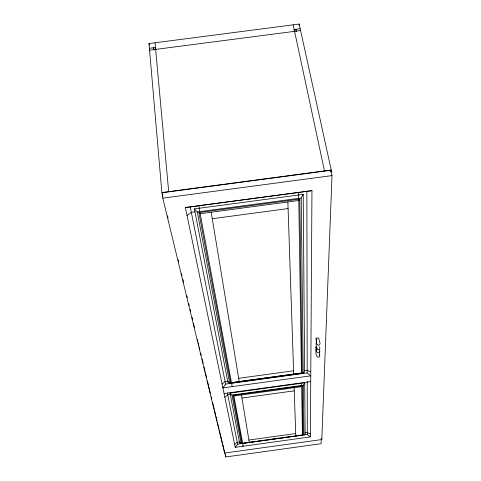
<?xml version="1.0" encoding="UTF-8"?>
<svg xmlns="http://www.w3.org/2000/svg" width="481" height="481" viewBox="0 0 481 481"><rect width="100%" height="100%" fill="white"/><g stroke="black" fill="none" stroke-linecap="round" stroke-linejoin="round"><path stroke-width="0.72" d="M310.359 436.91L311.965 190.644L185.377 207.539L235.257 447.33L310.359 436.91L307.323 434.517L237.596 444.185L235.257 447.33M319.618 349.813L319.703 356.12L319.053 357.064L317.773 357.239C314.712 355.164 316.468 350.228 315.963 347.102L316.726 346.999M319.546 346.669L319.901 348.587L319.246 349.543L317.947 349.717C314.802 347.21 316.949 341.732 316.119 338.269L318.662 337.921L320.112 343.656L319.36 344.991L318.049 345.172L316.811 344.107L316.119 338.269M330.784 171.765L330.838 170.292L162.319 192.731L162.788 198.154L224.591 453.042L321.813 439.544L332.004 175.607L330.838 170.292M321.248 439.454L321.092 443.71L225.793 456.95L224.639 452.158M331.138 172.252L331.223 170.003L299.17 24.05L148.996 43.561L161.881 192.544L162.764 196.194M319.907 351.377L319.168 352.687L317.875 352.868L316.66 351.821L316.378 350.258L316.931 350.18M303.204 373.166L301.22 198.04L303.216 194.366L194.414 208.892L227.976 382.672L229.708 383.261L303.204 373.166L304.629 372.144L303.216 194.366M304.714 382.834L305.122 434.006L303.908 435.028L303.343 385.239L304.714 382.834L229.996 393.109L239.646 443.085L241.149 443.729L231.944 395.063L229.996 393.109M299.771 199.128L298.797 200.523L301.461 373.1L231.439 382.72L230.664 382.678L198.918 212.602L299.771 199.128L302.164 372.859L301.461 373.1M222.895 387.908L225.607 384.115L307.209 372.907L310.756 375.829L222.895 387.908L223.893 387.091M302.345 385.798L301.671 386.676L302.423 435.089L242.646 443.374L241.973 443.284L233.026 395.34L302.345 385.798L303.018 434.824L302.423 435.089M234.668 444.48L237.223 442.31L239.436 442.003L241.041 443.169L242.64 443.193M224.843 397.252L227.754 394.853L230.267 394.51M222.084 384L225.096 381.541L227.693 381.186L229.563 382.491L231.439 382.72L244.835 380.736M298.677 192.418L298.244 192.767L298.797 200.523L200.204 213.702L198.918 212.602M187.025 215.464L191.336 212.337L194.985 211.85M185.377 207.539L311.965 190.644M248.893 440.031L295.701 433.543M305.11 432.9L307.317 432.593L310.377 433.982M243.374 443.091L245.587 442.785M247.066 442.58L255.91 441.354M257.383 441.149L259.596 440.843M261.069 440.638L266.233 439.923M267.707 439.718L269.919 439.412M271.392 439.207L280.237 437.981M281.716 437.776L290.56 436.55M292.033 436.345L294.246 436.039M295.719 435.834L301.617 435.016M302.357 434.914L303.018 434.824M315.903 350.463L316.324 350.402M238.678 378.319L293.578 370.779M304.617 370.623L307.203 370.268L310.786 371.819M246.326 380.531L302.164 372.859M224.068 393.524L310.72 381.601M231.944 395.063L303.343 385.239M233.026 395.34L233.892 396.007L301.671 386.676L301.322 383.297M241.943 398.04L294.258 390.837M194.414 208.892L197.288 211.929L301.22 198.04M212.253 218.711L288.089 208.562M161.881 192.544L331.223 170.003M162.788 198.154L332.004 175.607M149.405 48.292L155.453 47.511L155.904 49.717M300.186 28.692L294.174 29.473L294.216 31.722M149.573 50.198L300.601 30.556M242.466 445.905L243.176 446.23L242.773 443.47M167.526 215.897L168.055 218.085M178.114 259.686L178.643 261.874M181.463 273.551L181.992 275.739M182.876 279.389L183.58 282.305M186.754 295.442L187.283 297.631M188.696 303.469L189.225 305.657M190.109 309.307L190.638 311.496M192.045 317.334L192.574 319.522M193.458 323.172L194.516 327.555M197.342 339.231L197.871 341.42M198.22 342.875L198.93 345.797M199.278 347.258L199.807 349.447M200.691 353.096L201.22 355.285M202.104 358.934L203.162 363.311M204.04 366.961L205.098 371.338M205.453 372.799L206.511 377.176M207.395 380.826L208.453 385.203M208.808 386.664L210.395 393.23M211.273 396.879L211.802 399.068M212.686 402.717L214.273 409.283M214.628 410.744L215.686 415.121M216.035 416.582L217.099 420.959M217.448 422.42L219.035 428.992M219.39 430.447L222.39 442.857M222.739 444.312L223.978 449.422M162.319 192.731L162.843 194.913M296.416 31.103L296.013 29.233L296.049 31.487M293.182 24.826L324.471 170.905M148.996 43.561L149.308 45.028M154.064 49.958L153.607 47.751L153.782 49.651M190.302 207.179L225.607 384.115M227.387 393.025L237.596 444.185M197.288 211.929L229.708 383.261M319.594 354.725L319.787 355.76M198.966 206.018L199.855 211.58M200.204 213.702L231.523 383.014M233.892 396.007L242.701 443.512M321.555 438.071L321.813 439.544M211.183 212.235L239.231 381.649M241.432 394.967L249.296 442.454M316.3 350.475L315.963 347.102M231.668 383.279L232.161 386.634M225.541 454.707L225.793 456.95M224.26 450.06L224.591 453.042M155.02 42.779L168.681 191.642M287.866 201.984L293.693 374.164M294.15 387.71L295.785 436.008M299.17 24.05L299.188 25.553M306.866 191.612L307.209 372.907M307.221 381.421L307.323 434.517"/></g></svg>
